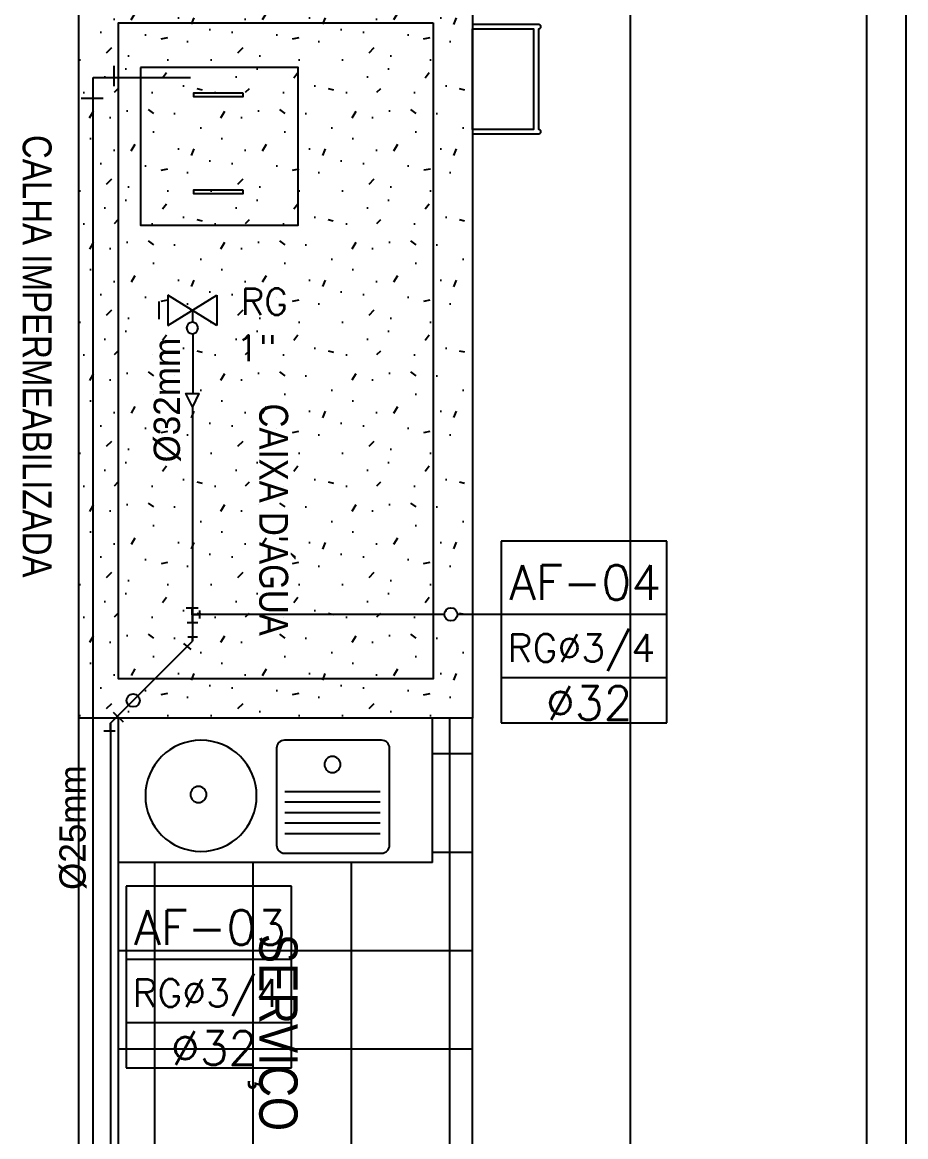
# Model space of a CAD drawing. Header units: millimetres. Extents: x -336 to -33, y -135 to 770.
# Drawn here: x -303.49 to -296.76, y 733.82 to 742.32 of the extents above; entities that cross this region are included whole.
import ezdxf
from ezdxf.enums import TextEntityAlignment as Align

# ---------------------------------------------------------------- set-up
doc = ezdxf.new("R2010")
doc.units = ezdxf.units.MM
doc.header["$LTSCALE"] = 50
doc.header["$MEASUREMENT"] = 0
doc.layers.get('0').update_dxf_attribs({"linetype": 'CONTINUOUS'})
for name, color, linetype in [('-HIDRO', 8, 'CONTINUOUS'), ('A-PEN-B', 5, 'CONTINUOUS'), ('AF', 5, 'CONTINUOUS'), ('CONEXAO_AG_FRIA', 2, 'CONTINUOUS'), ('CONEXÃO_HIDRÁULICA', 2, 'CONTINUOUS'), ('COTA', 7, 'CONTINUOUS'), ('COTAS', 7, 'CONTINUOUS'), ('COTAS01', 7, 'CONTINUOUS'), ('E-txt-g', 3, 'CONTINUOUS'), ('ESPECIFICAÇÃO02', 7, 'CONTINUOUS'), ('Prumadas_L', 1, 'CONTINUOUS'), ('Prumadas_Q', 3, 'CONTINUOUS'), ('Prumadas_T', 2, 'CONTINUOUS'), ('TEXTO', 4, 'CONTINUOUS')]:
    doc.layers.add(name, color=color, linetype=linetype)
doc.layers.add('E-Txt-W', color=7, linetype='CONTINUOUS', lineweight=20)
doc.styles.add('F2', font='swissc.ttf')
doc.styles.add('REG60', font='romans.shx', dxfattribs={"width": 0.8, "height": 0.15})
doc.styles.add('REG80', font='romans.shx', dxfattribs={"width": 0.8, "height": 0.2})
doc.styles.add('ROMANS', font='romans', dxfattribs={"height": 0.1})

# ---------------------------------------------------------------- blocks, each defined once
blk = doc.blocks.new('TXT-AMB75')
at = {"layer": 'E-txt-g', "style": 'REG80', "width": 0.8, "flags": 8}
blk.add_attdef('TXT', text='', height=0.2, dxfattribs=at).set_placement((0.0055, 0.2964), align=Align.CENTER)
at = {"layer": 'E-Txt-W', "style": 'REG60', "width": 0.8, "flags": 8}
blk.add_attdef('TXT', text='', height=0.15, dxfattribs=at).set_placement((0.0055, 0.0271), align=Align.CENTER)
blk = doc.blocks.new('A$C656368A0')
at = {"layer": 'COTAS01', "color": 8}
for p, q in [((0, 1.1964), (0, 0)), ((0, 1.1964), (0.5505, 1.1964)), ((0.1097, 0.997), (0.1097, 0.6345)), ((0.1497, 0.997), (0.1497, 0.6345)), ((0.1897, 0.997), (0.1897, 0.6345)), ((0.2298, 0.997), (0.2298, 0.6345)), ((0.2698, 0.997), (0.2698, 0.6345)), ((0, 0), (0.5505, 0))]:
    blk.add_line(p, q, dxfattribs=at)
for centre in [(0.3736, 0.8158), (0.2591, 0.3053)]:
    blk.add_circle(centre, 0.0307, dxfattribs=at)
at = {"layer": 'ESPECIFICAÇÃO02', "color": 8}
blk.add_lwpolyline([(0.4658, 0.6329, -0.414214), (0.4357, 0.6029), (0.0655, 0.6029, -0.414214), (0.0354, 0.6329), (0.0354, 1.0032, -0.414214), (0.0655, 1.0332), (0.4357, 1.0332, -0.414214), (0.4658, 1.0032)], format="xyb", close=True, dxfattribs=at)
blk.add_circle((0.2541, 0.3149), 0.212, dxfattribs=at)

msp = doc.modelspace()

# ---------------------------------------------------------------- hatches: boundary and pattern name
at = {"layer": '-HIDRO', "linetype": 'Continuous'}
h = msp.add_hatch(dxfattribs=at)
h.set_pattern_fill('STIP2', color=256, angle=-90, style=0, pattern_type=2)
h.set_pattern_definition([(270, (-1740.8615, 612.9019), (1, -2e-16), [0, -1]), (270, (-1741.0215, 612.7819), (1, -2e-16), [0, -1]), (270, (-1741.2615, 612.8319), (1, -2e-16), [0, -1]), (270, (-1741.4915, 612.4819), (1, -2e-16), [0, -1]), (270, (-1741.1315, 612.5119), (1, -2e-16), [0, -1]), (270, (-1740.8915, 612.2419), (1, -2e-16), [0, -1]), (270, (-1740.8215, 612.5919), (1, -2e-16), [0, -1]), (270, (-1741.2315, 612.1719), (1, -2e-16), [0, -1]), (270, (-1741.5515, 612.2219), (1, -2e-16), [0, -1]), (270, (-1741.7015, 612.9619), (1, -2e-16), [0, -1]), (270, (-1741.5015, 612.7819), (1, -2e-16), [0, -1]), (270, (-1741.6915, 612.6419), (1, -2e-16), [0, -1]), (270, (-1741.0515, 612.0319), (1, -2e-16), [0, -1]), (270, (-1741.3015, 612.3519), (1, -2e-16), [0, -1]), (270, (-1740.9715, 612.4319), (1, -2e-16), [0, -1]), (270, (-1741.0615, 612.2619), (1, -2e-16), [0, -1]), (270, (-1741.3315, 612.6219), (1, -2e-16), [0, -1]), (270, (-1740.7915, 612.3419), (1, -2e-16), [0, -1]), (270, (-1741.3815, 612.0319), (1, -2e-16), [0, -1]), (270, (-1741.6815, 612.0619), (1, -2e-16), [0, -1]), (345.9638, (-1741.16149, 612.81193), (-3.000000546, 0.999998057), [0.041231, -4.081875]), (239.0362, (-1740.95149, 612.64193), (2.000002484, 2.999998022), [0.05831, -5.772642]), (248.1986, (-1741.18149, 612.35193), (-0.99999991, -3.000000273), [0.053852, -5.331313]), (59.0362, (-1741.66149, 612.34193), (-2.000002484, -2.999998022), [0.05831, -5.772642]), (323.1301, (-1741.53149, 612.65193), (2.999999918, -2.000000123), [0.05, -4.95]), (225, (-1740.8115, 612.1219), (-4e-16, -1.0000003), [0.056569, -1.357645]), (11.3099, (-1741.43149, 612.19193), (4.000000752, 0.999997632), [0.05099, -5.048029]), (233.1301, (-1741.39149, 612.93193), (-2.000000123, -2.999999918), [0.05, -4.95]), (225, (-1740.7615, 612.8119), (-4e-16, -1.0000003), [0.042426, -1.371787])])
h.paths.add_polyline_path([(-300.058, 742.6135), (-300.058, 737.0135), (-303.058, 737.0135), (-303.058, 742.6135)])
h.paths.add_polyline_path([(-301.7608, 739.4215), (-301.7608, 737.6308), (-301.3333, 737.6308), (-301.3333, 739.4215)], flags=24)
h = msp.add_hatch(dxfattribs=at)
h.set_pattern_fill('ANSI37,_O', color=256, scale=6, angle=-45)
h.set_pattern_definition([(360, (-1741.7315, 612.9919), (2e-16, 0.75), []), (90, (-1741.7315, 612.9919), (-0.75, 2e-16), [])])
h.paths.add_polyline_path([(-300.058, 737.0135), (-300.3652, 737.0135), (-300.3652, 735.9125), (-302.758, 735.9125), (-302.758, 733.1161), (-300.058, 733.1161)])
h.paths.add_polyline_path([(-301.8625, 735.4635), (-301.8625, 733.77), (-301.2921, 733.77), (-301.2921, 735.4635)], flags=24)
h.paths.add_polyline_path([(-303.1446, 733.6241), (-302.6842, 733.6241), (-302.6842, 734.0821), (-303.1446, 734.0821)], flags=9)
h.paths.add_polyline_path([(-301.7165, 733.6241), (-301.116, 733.6241), (-301.116, 734.0821), (-301.7165, 734.0821)], flags=24)

# ---------------------------------------------------------------- linework, layer by layer
for p, q in [((-296.758, 753.4228), (-296.758, 703.4228)), ((-297.058, 753.1228), (-297.058, 703.7228)), ((-303.058, 732.8161), (-303.058, 737.0135)), ((-302.758, 733.1161), (-302.758, 737.0135)), ((-300.058, 733.1161), (-300.058, 737.0135))]:
    msp.add_line(p, q, dxfattribs=at)
for points in [[(-300.058, 742.6135), (-300.058, 737.0135), (-303.058, 737.0135), (-303.058, 742.6135)], [(-300.358, 742.3135), (-300.358, 737.3135), (-302.758, 737.3135), (-302.758, 742.3135)], [(-300.058, 741.5009), (-300.058, 742.2689), (-299.594, 742.2689), (-299.594, 741.5009)]]:
    msp.add_lwpolyline(points, close=True, dxfattribs=at)
msp.add_lwpolyline([(-300.058, 742.3009), (-300.058, 741.4689), (-299.554, 741.4689, 1), (-299.554, 741.5009), (-299.554, 742.2689, 1), (-299.554, 742.3009)], format="xyb", close=True, dxfattribs=at)
for p, q in [((-302.4474, 740.0562), (-302.4474, 740.1895)), ((-302.3807, 740.2378), (-302.3807, 740.0078)), ((-302.0073, 740.0078), (-302.3807, 740.2378)), ((-302.3807, 740.0078), (-302.0074, 740.2378)), ((-302.0074, 740.2378), (-302.0073, 740.0078)), ((-302.194, 740.1228), (-302.194, 740.0315))]:
    msp.add_line(p, q)
at = {"color": 8, "linetype": 'Continuous'}
for points in [[(-302.5883, 741.9728), (-302.5883, 740.7728), (-301.3883, 740.7728), (-301.3883, 741.9728)], [(-301.8096, 741.7818), (-301.8096, 741.7505), (-302.1837, 741.7505), (-302.1837, 741.7818)], [(-301.8096, 741.0418), (-301.8096, 741.0106), (-302.1837, 741.0106), (-302.1837, 741.0418)]]:
    msp.add_lwpolyline(points, close=True, dxfattribs=at)
at = {"extrusion": (0, 0, -1)}
msp.add_ellipse((-302.194, 739.9877), major_axis=(-0.031, 0.031), ratio=1, start_param=2.356194490186756, end_param=8.639379797366342, dxfattribs=at)
at = {"layer": 'A-PEN-B'}
for centre in [(-300.2235, 737.8045), (-302.6451, 737.148)]:
    msp.add_circle(centre, 0.05, dxfattribs=at)
at = {"layer": 'AF'}
for p, q in [((-302.9497, 741.8965), (-302.2074, 741.8965)), ((-302.9497, 732.8161), (-302.9497, 741.8965)), ((-302.1902, 739.9441), (-302.1902, 739.4875)), ((-302.194, 739.3875), (-302.194, 737.599)), ((-300.2735, 737.8045), (-302.194, 737.8045)), ((-302.6451, 737.148), (-302.194, 737.599)), ((-302.6451, 737.148), (-302.8186, 736.9744)), ((-302.8186, 736.9744), (-302.8186, 723.7384))]:
    msp.add_line(p, q, dxfattribs=at)
msp.add_polyline3d([(-302.194, 739.3875, 0), (-302.244, 739.4875, 0), (-302.144, 739.4875, 0), (-302.194, 739.3875, 0)], dxfattribs=at)
at = {"layer": 'CONEXÃO_HIDRÁULICA'}
for p, q in [((-302.7926, 741.9858), (-302.7926, 741.8326)), ((-302.9497, 741.7397), (-302.9497, 741.8965)), ((-302.9497, 741.8965), (-302.9497, 741.8965)), ((-302.9497, 741.8965), (-302.7926, 741.8965)), ((-303.0419, 741.7397), (-302.8738, 741.7397)), ((-302.2402, 737.8534), (-302.1492, 737.8534)), ((-302.1936, 737.7432), (-302.1947, 737.8534)), ((-302.1941, 737.8045), (-302.1395, 737.8045)), ((-302.1395, 737.8331), (-302.1395, 737.7721)), ((-302.2348, 737.7432), (-302.1524, 737.7432)), ((-302.2285, 737.6333), (-302.1548, 737.6333)), ((-302.194, 737.599), (-302.194, 737.6333)), ((-302.2617, 737.583), (-302.2059, 737.5361)), ((-302.2336, 737.5594), (-302.194, 737.599)), ((-302.8186, 736.9744), (-302.7656, 737.0274)), ((-302.7987, 737.0588), (-302.722, 736.986)), ((-302.8186, 736.9168), (-302.8186, 736.9744)), ((-302.8684, 736.9168), (-302.7813, 736.9168))]:
    msp.add_line(p, q, dxfattribs=at)
at = {"layer": 'COTA', "color": 8, "linetype": 'Continuous'}
msp.add_line((-298.858, 743.8135), (-298.858, 717.6028), dxfattribs=at)
at = {"layer": 'Prumadas_L'}
for p, q in [((-299.8411, 737.8045), (-300.1735, 737.8045)), ((-298.5794, 737.8045), (-299.8411, 737.8045)), ((-298.5794, 737.3205), (-299.8411, 737.3205)), ((-301.4379, 735.1736), (-302.6997, 735.1736)), ((-301.4379, 734.6896), (-302.6997, 734.6896))]:
    msp.add_line(p, q, dxfattribs=at)
at = {"layer": 'Prumadas_Q'}
for p, q in [((-298.5794, 738.3629), (-299.8411, 738.3629)), ((-299.8411, 738.3629), (-299.8411, 736.978)), ((-298.5794, 736.978), (-298.5794, 738.3629)), ((-299.8411, 736.978), (-298.5794, 736.978)), ((-301.4379, 735.732), (-302.6997, 735.732)), ((-302.6997, 735.732), (-302.6997, 734.3471)), ((-301.4379, 734.3471), (-301.4379, 735.732)), ((-302.6997, 734.3471), (-301.4379, 734.3471))]:
    msp.add_line(p, q, dxfattribs=at)

# ---------------------------------------------------------------- block references
ref = msp.add_blockref('TXT-AMB75', (-303.919, 739.7805), dxfattribs=dict(xscale=1.458, yscale=1.458, zscale=1.458, rotation=270))
ref.add_attrib('TXT', 'CALHA IMPERMEABILIZADA', dxfattribs={"layer": 'E-txt-g', "color": 2, "height": 0.22, "rotation": 270, "style": 'F2'}).set_placement((-303.4868, 739.7725), align=Align.CENTER)
ref = msp.add_blockref('TXT-AMB75', (-302.1164, 738.5341), dxfattribs=dict(xscale=1.458, yscale=1.458, zscale=1.458, rotation=270))
ref.add_attrib('TXT', "CAIXA D'ÁGUA", dxfattribs={"layer": 'E-txt-g', "color": 2, "height": 0.22, "rotation": 270, "style": 'F2'}).set_placement((-301.6842, 738.5261), align=Align.CENTER)
ref = msp.add_blockref('TXT-AMB75', (-302.1161, 734.6247), dxfattribs=dict(xscale=1.458, yscale=1.458, zscale=1.458, rotation=270))
ref.add_attrib('TXT', 'SERVIÇO', dxfattribs={"layer": 'E-txt-g', "color": 2, "height": 0.2916, "rotation": 270, "style": 'F2'}).set_placement((-301.6839, 734.6167), align=Align.CENTER)
at = {"layer": 'COTAS', "ltscale": 0.35, "xscale": -2, "yscale": 2, "zscale": 2, "rotation": 270}
msp.add_blockref('A$C656368A0', (-302.758, 735.9125), dxfattribs=at)

# ---------------------------------------------------------------- texts
at = {"layer": 'CONEXAO_AG_FRIA', "style": 'ROMANS'}
for s, p in [('RG', (-301.8264, 740.0888)), ('1"', (-301.8598, 739.7341))]:
    msp.add_text(s, height=0.2, rotation=0, dxfattribs=at).set_placement(p)
at = {"layer": 'Prumadas_T', "style": 'ROMANS'}
for s, height, p in [('AF-04', 0.2646, (-299.2008, 737.9151)), ('RG%%C3/4', 0.21168, (-299.2299, 737.4424)), ('%%C32', 0.25613, (-299.1701, 737.0004)), ('AF-03', 0.2646, (-302.0594, 735.2842)), ('RG%%C3/4', 0.21168, (-302.0884, 734.8115)), ('%%C32', 0.25613, (-302.0286, 734.3695))]:
    msp.add_text(s, height=height, rotation=360, dxfattribs=at).set_placement(p, align=Align.CENTER)
at = {"layer": 'TEXTO'}
for s, p in [('Ø32mm', (-302.3887, 739.4375)), ('Ø25mm', (-303.1073, 736.1785))]:
    msp.add_text(s, height=0.2, rotation=90, dxfattribs=at).set_placement(p, align=Align.MIDDLE_CENTER)

doc.saveas('drawing.dxf')
